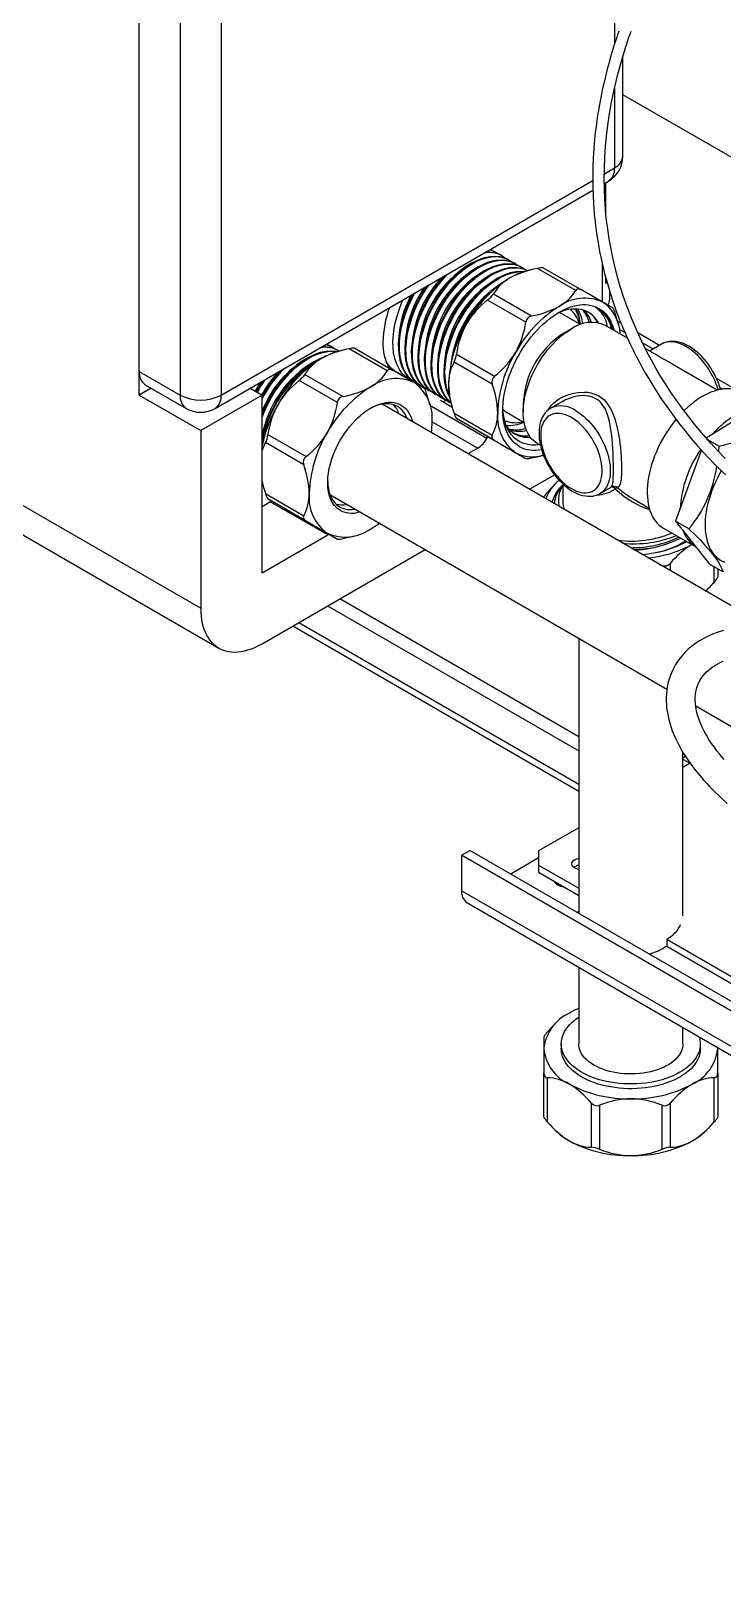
# Model space of a CAD drawing. Header units: millimetres. Extents: x 75 to 2075, y 25 to 1460.
# Drawn here: x 1404.6 to 1575.1, y 506 to 889.7 of the extents above; entities that cross this region are included whole.
import ezdxf

# ---------------------------------------------------------------- set-up
doc = ezdxf.new("R2010")
doc.units = ezdxf.units.MM
doc.header["$LTSCALE"] = 5

msp = doc.modelspace()

# ---------------------------------------------------------------- linework, layer by layer
at = {"color": 7, "linetype": 'Continuous', "lineweight": 25}
for p, q in [((1431.206, 800.076), (1431.206, 1082.366)), ((1431.206, 805.908), (1431.206, 1076.533)), ((1441.308, 1070.702), (1441.308, 800.077)), ((1451.409, 1070.702), (1451.409, 800.077)), ((1548.384, 927.907), (1548.384, 886.528)), ((1550.476, 858.975), (1550.476, 883.613)), ((1548.384, 875.602), (1548.384, 856.059)), ((1600.177, 845.404), (1550.476, 874.096)), ((1545.896, 854.623), (1548.384, 856.059)), ((1451.409, 800.077), (1543.031, 852.969)), ((1545.897, 852.207), (1546.904, 852.789)), ((1546.269, 844.998), (1546.269, 852.422)), ((1449.93, 796.807), (1543.073, 850.577)), ((1517.827, 836.003), (1518.201, 835.717)), ((1518.232, 835.729), (1518.014, 836.111)), ((1519.166, 835.248), (1518.965, 835.364)), ((1520.769, 834.322), (1520.569, 834.438)), ((1522.373, 833.396), (1522.172, 833.512)), ((1523.976, 832.471), (1523.776, 832.586)), ((1525.58, 831.545), (1525.38, 831.661)), ((1527.582, 830.88), (1526.63, 830.631)), ((1538.834, 825.865), (1529.417, 831.301)), ((1530.846, 831.442), (1540.262, 826.006)), ((1545.353, 832.588), (1545.353, 823.066)), ((1546.269, 827.561), (1546.269, 828.905)), ((1546.558, 827.859), (1546.269, 827.561)), ((1547.236, 823.686), (1547.236, 825.554)), ((1526.526, 818.076), (1517.11, 823.512)), ((1518.538, 825.02), (1527.955, 819.584)), ((1540.057, 817.464), (1535.852, 819.891)), ((1549.091, 818.458), (1548.547, 820.256)), ((1549.36, 817.509), (1549.098, 818.46)), ((1550.017, 817.786), (1549.145, 818.289)), ((1537.775, 816.402), (1535.755, 815.235)), ((1551.6, 814.099), (1546.169, 817.234)), ((1549.642, 816.253), (1550.991, 815.474)), ((1559.469, 812.329), (1554.154, 815.398)), ((1334.232, 812.315), (1446.358, 747.585)), ((1477.421, 812.677), (1477.795, 812.391)), ((1477.826, 812.403), (1477.608, 812.785)), ((1478.76, 811.922), (1478.559, 812.038)), ((1480.363, 810.996), (1480.163, 811.112)), ((1481.115, 811.052), (1480.163, 810.804)), ((1492.367, 806.037), (1482.95, 811.474)), ((1484.379, 811.615), (1493.795, 806.179)), ((1509.417, 810.189), (1518.834, 804.752)), ((1555.277, 813), (1557.954, 811.454)), ((1559.01, 809.822), (1555.997, 811.561)), ((1559.991, 812.63), (1557.068, 810.943)), ((1431.206, 805.908), (1441.308, 800.077)), ((1494.495, 805.876), (1497.876, 803.925)), ((1518.242, 802.761), (1508.825, 808.197)), ((1573.746, 801.315), (1562.608, 807.745)), ((1338.67, 802.504), (1450.797, 737.774)), ((1432.686, 802.638), (1442.787, 796.807)), ((1480.059, 798.249), (1470.642, 803.685)), ((1472.071, 805.193), (1481.488, 799.757)), ((1497.787, 803.976), (1497.548, 803.975)), ((1499.279, 803.115), (1499.48, 802.999)), ((1500.883, 802.189), (1501.083, 802.073)), ((1578.722, 801.215), (1573.531, 804.212)), ((1434.165, 801.784), (1431.206, 800.076)), ((1431.206, 800.076), (1446.358, 791.329)), ((1461.511, 800.076), (1446.358, 791.329)), ((1458.552, 801.784), (1461.511, 800.076)), ((1458.682, 801.709), (1458.8, 801.927)), ((1461.511, 756.333), (1461.511, 800.076)), ((1502.624, 798.631), (1502.08, 800.429)), ((1502.486, 801.263), (1502.687, 801.147)), ((1502.893, 797.682), (1502.631, 798.633)), ((1504.09, 800.337), (1504.29, 800.222)), ((1508.378, 797.064), (1505.514, 798.717)), ((1505.694, 799.412), (1505.894, 799.296)), ((1506.155, 798.434), (1506.822, 798.818)), ((1507.297, 798.486), (1507.498, 798.37)), ((1508.012, 798.381), (1508.274, 797.43)), ((1535.407, 798.438), (1532.717, 796.885)), ((1535.459, 798.464), (1535.408, 798.437)), ((1586.576, 799.111), (1571.033, 789.498)), ((1574.382, 801.971), (1575.076, 801.57)), ((1586.359, 742.845), (1491.677, 797.504)), ((1503.313, 797.376), (1516.95, 789.503)), ((1508.825, 795.635), (1518.242, 790.199)), ((1521.924, 795.766), (1526.129, 793.338)), ((1525.908, 798.177), (1525.908, 795.845)), ((1446.358, 791.329), (1446.358, 747.585)), ((1503.431, 793.533), (1514.691, 787.033)), ((1518.834, 788.891), (1509.417, 794.327)), ((1471.775, 782.934), (1462.358, 788.37)), ((1462.95, 790.362), (1472.367, 784.925)), ((1514.691, 787.033), (1512.253, 785.626)), ((1517.11, 789.884), (1526.526, 784.448)), ((1529.385, 788.16), (1530.14, 787.724)), ((1574.15, 787.467), (1571.448, 789.027)), ((1574.15, 787.467), (1574.053, 786.185)), ((1529.789, 785.011), (1530.742, 785.259)), ((1569.816, 786.562), (1563.457, 769.055)), ((1527.408, 776.877), (1533.602, 780.453)), ((1461.545, 778.554), (1461.511, 778.681)), ((1461.618, 778.289), (1461.511, 778.367)), ((1461.628, 778.254), (1461.511, 778.334)), ((1461.545, 778.554), (1461.807, 777.603)), ((1462.358, 775.808), (1471.775, 770.372)), ((1478.821, 775.234), (1561.333, 727.601)), ((1533.117, 777.493), (1531.833, 776.123)), ((1533.804, 778.2), (1533.111, 777.498)), ((1535.639, 778.204), (1535.639, 773.828)), ((1544.858, 775.852), (1547.549, 777.406)), ((1461.511, 772.661), (1463.823, 773.996)), ((1472.367, 769.063), (1462.95, 774.5)), ((1477.673, 765.663), (1463.531, 773.827)), ((1530.996, 774.957), (1530.996, 774.806)), ((1553.14, 774.446), (1556.961, 772.24)), ((1470.642, 770.057), (1480.059, 764.621)), ((1566.768, 767.143), (1563.457, 769.055)), ((1563.457, 769.055), (1571.811, 758.464)), ((1461.511, 756.333), (1477.673, 765.663)), ((1483.322, 765.184), (1484.275, 765.432)), ((1560.46, 767.334), (1568.456, 762.718)), ((1461.511, 738.835), (1501.691, 762.031)), ((1559.433, 758.389), (1560.117, 758.146)), ((1560.117, 757.994), (1560.117, 758.146)), ((1562.137, 758.629), (1562.137, 756.828)), ((1575.122, 756.553), (1571.811, 758.464)), ((1573.016, 754.035), (1573.016, 757.769)), ((1573.853, 757.286), (1573.853, 755.201)), ((1571.045, 751.958), (1571.738, 752.66)), ((1539.567, 715.919), (1480.69, 749.908)), ((1570.872, 751.786), (1571.045, 751.958)), ((1477.66, 748.158), (1539.567, 712.419)), ((1469.073, 743.201), (1539.567, 702.506)), ((1470.589, 744.076), (1539.567, 704.255)), ((1539.567, 740.166), (1539.567, 672.407)), ((1568.416, 723.512), (1585.827, 713.461)), ((1565.282, 671.76), (1565.282, 712.069)), ((1565.933, 711.048), (1565.282, 710.672)), ((1565.282, 710.406), (1567.071, 709.373)), ((1567.074, 709.375), (1565.282, 708.34)), ((1539.567, 693.495), (1529.696, 687.797)), ((1510.694, 686.742), (1512.715, 687.909)), ((1856.166, 489.638), (1512.715, 687.909)), ((1529.696, 687.797), (1529.696, 684.298)), ((1854.146, 488.472), (1510.694, 686.742)), ((1510.694, 686.742), (1510.694, 677.994)), ((1529.696, 686.047), (1522.818, 682.076)), ((1529.696, 684.298), (1539.567, 678.599)), ((1529.696, 684.298), (1529.696, 682.548)), ((1529.696, 682.548), (1539.567, 676.849)), ((1854.146, 479.723), (1510.694, 677.994)), ((1512.026, 675.05), (1855.478, 476.78)), ((1561.263, 664.325), (1560.444, 663.852)), ((1561.263, 666.074), (1600.177, 643.61)), ((1561.263, 666.074), (1561.263, 664.325)), ((1561.263, 664.325), (1600.177, 641.861)), ((1539.567, 659.151), (1539.567, 640.265)), ((1533.804, 645.221), (1533.111, 644.518)), ((1530.996, 641.977), (1530.996, 639.098)), ((1533.117, 644.513), (1531.833, 643.144)), ((1565.282, 640.265), (1565.282, 644.307)), ((1530.996, 639.098), (1530.996, 633.096)), ((1535.282, 640.265), (1535.282, 639.098)), ((1569.567, 639.098), (1569.567, 640.265)), ((1573.848, 639.361), (1573.853, 639.098)), ((1573.853, 639.098), (1573.853, 639.358)), ((1573.853, 633.096), (1573.853, 639.098)), ((1530.996, 622.222), (1530.996, 633.096)), ((1531.833, 631.93), (1531.833, 621.055)), ((1573.016, 621.055), (1573.016, 631.93)), ((1573.853, 633.096), (1573.853, 622.222)), ((1542.712, 614.775), (1542.712, 625.649)), ((1562.137, 625.649), (1562.137, 614.775)), ((1544.732, 625.166), (1544.732, 614.292)), ((1560.117, 614.292), (1560.117, 625.166)), ((1533.111, 619.681), (1533.804, 618.979)), ((1571.045, 618.979), (1571.738, 619.681))]:
    msp.add_line(p, q, dxfattribs=at)
at = {"color": 7, "linetype": 'Continuous', "lineweight": 25, "flags": 128}
for points in [[(1549.462, 889.768), (1549.377, 889.522), (1549.281, 889.243), (1549.174, 888.931), (1548.953, 888.274), (1548.699, 887.506), (1548.415, 886.629), (1547.995, 885.285), (1547.535, 883.751), (1547.051, 882.054), (1546.607, 880.407), (1546.141, 878.568), (1545.736, 876.859), (1545.386, 875.278), (1545.085, 873.823), (1544.827, 872.492), (1544.607, 871.283), (1544.42, 870.186), (1544.234, 869.025), (1544.042, 867.726), (1543.848, 866.292), (1543.66, 864.726), (1543.483, 863.03), (1543.299, 860.869), (1543.153, 858.539), (1543.059, 856.129), (1543.024, 853.825), (1543.044, 851.495), (1543.115, 849.285), (1543.23, 847.193), (1543.314, 846.014), (1543.41, 844.874), (1543.508, 843.858), (1543.593, 843.054), (1543.651, 842.537), (1543.694, 842.17), (1543.74, 841.795), (1543.804, 841.292), (1543.887, 840.662), (1543.99, 839.926), (1544.188, 838.621), (1544.435, 837.14), (1544.739, 835.49), (1545.098, 833.724), (1545.529, 831.809), (1546.038, 829.751), (1546.636, 827.559), (1547.331, 825.239), (1548.082, 822.944), (1548.846, 820.792), (1549.741, 818.455), (1550.63, 816.298), (1551.501, 814.312), (1552.347, 812.491), (1553.158, 810.827), (1553.929, 809.315), (1554.626, 808), (1555.31, 806.75), (1556.069, 805.41), (1556.91, 803.978), (1557.835, 802.459), (1558.847, 800.86), (1559.947, 799.189), (1561.263, 797.275), (1562.689, 795.293), (1564.217, 793.265), (1565.747, 791.326), (1567.246, 789.507), (1568.796, 787.702), (1570.3, 786.02), (1571.754, 784.454), (1573.154, 782.998), (1574.497, 781.647), (1575.756, 780.42)], [(1575.728, 784.456), (1573.886, 786.358), (1572.05, 788.344), (1570.228, 790.411), (1568.433, 792.552), (1566.702, 794.724), (1565.093, 796.848), (1563.606, 798.91), (1562.243, 800.896), (1560.971, 802.84), (1559.769, 804.769), (1558.616, 806.714), (1557.505, 808.685), (1556.395, 810.766), (1555.132, 813.29), (1553.879, 815.992), (1552.656, 818.864), (1551.499, 821.853), (1550.63, 824.326), (1549.816, 826.873), (1549.062, 829.495), (1548.381, 832.163), (1547.81, 834.709), (1547.538, 836.064), (1547.296, 837.367), (1547.082, 838.616), (1546.895, 839.81), (1546.734, 840.929), (1546.64, 841.63), (1546.576, 842.135), (1546.539, 842.443), (1546.505, 842.729), (1546.458, 843.134), (1546.383, 843.823), (1546.295, 844.71), (1546.198, 845.796), (1546.101, 847.067), (1546.021, 848.363), (1545.917, 850.872), (1545.88, 853.332), (1545.915, 856.062), (1546.023, 858.718), (1546.198, 861.299), (1546.444, 863.907), (1546.771, 866.605), (1547.185, 869.395), (1547.694, 872.279), (1548.306, 875.259), (1548.704, 877.006), (1549.14, 878.786), (1549.615, 880.599), (1550.111, 882.375), (1550.581, 883.969), (1551.015, 885.373), (1551.403, 886.582), (1551.7, 887.48), (1551.952, 888.225), (1552.156, 888.816), (1552.309, 889.253), (1552.348, 889.364), (1552.403, 889.521), (1552.489, 889.763)], [(1504.093, 800.342), (1503.187, 800.963), (1502.315, 801.818), (1501.563, 802.854), (1500.947, 804.057), (1500.478, 805.408), (1500.162, 806.879), (1500, 808.443), (1499.986, 810.04), (1500.114, 811.731), (1500.387, 813.498), (1500.803, 815.314), (1501.359, 817.15), (1502.044, 818.974), (1502.843, 820.757), (1503.741, 822.472), (1504.739, 824.132), (1505.841, 825.739), (1507.033, 827.265), (1508.297, 828.682), (1509.611, 829.967), (1510.953, 831.1), (1512.301, 832.067), (1513.641, 832.864), (1514.989, 833.504), (1516.33, 833.972), (1517.642, 834.257), (1518.902, 834.35), (1520.089, 834.252), (1521.185, 833.968), (1522.172, 833.512)], [(1505.049, 799.86), (1504.183, 800.285), (1503.25, 800.964), (1502.415, 801.822), (1501.696, 802.851), (1501.107, 804.038), (1500.659, 805.363), (1500.356, 806.801), (1500.2, 808.327), (1500.176, 809.395), (1500.216, 810.512), (1500.382, 812.148), (1500.681, 813.846), (1501.109, 815.582), (1501.692, 817.417), (1502.402, 819.235), (1503.224, 821.006), (1504.141, 822.706), (1505.162, 824.357), (1506.284, 825.95), (1507.493, 827.455), (1508.768, 828.847), (1510.09, 830.101), (1511.436, 831.2), (1512.782, 832.131), (1514.122, 832.895), (1515.471, 833.5), (1516.808, 833.931), (1518.11, 834.176), (1519.357, 834.23), (1520.526, 834.092), (1521.602, 833.771), (1522.571, 833.277), (1523.012, 832.94)], [(1505.696, 799.416), (1504.791, 800.038), (1503.919, 800.892), (1503.167, 801.928), (1502.55, 803.132), (1502.081, 804.482), (1501.765, 805.953), (1501.604, 807.517), (1501.59, 809.114), (1501.718, 810.805), (1501.99, 812.572), (1502.407, 814.389), (1502.963, 816.224), (1503.647, 818.048), (1504.447, 819.831), (1505.345, 821.546), (1506.343, 823.206), (1507.445, 824.813), (1508.637, 826.339), (1509.901, 827.756), (1511.215, 829.041), (1512.557, 830.174), (1513.905, 831.141), (1515.244, 831.938), (1516.592, 832.578), (1517.934, 833.046), (1519.245, 833.331), (1520.505, 833.425), (1521.692, 833.327), (1522.789, 833.043), (1523.776, 832.586)], [(1506.653, 798.935), (1505.787, 799.359), (1504.853, 800.038), (1504.018, 800.896), (1503.299, 801.926), (1502.71, 803.112), (1502.262, 804.437), (1501.96, 805.876), (1501.804, 807.402), (1501.78, 808.469), (1501.819, 809.587), (1501.986, 811.223), (1502.284, 812.92), (1502.712, 814.656), (1503.296, 816.492), (1504.006, 818.309), (1504.827, 820.08), (1505.744, 821.78), (1506.765, 823.431), (1507.888, 825.024), (1509.096, 826.529), (1510.372, 827.921), (1511.694, 829.175), (1513.039, 830.275), (1514.386, 831.206), (1515.726, 831.969), (1517.074, 832.575), (1518.411, 833.006), (1519.714, 833.251), (1520.96, 833.304), (1522.13, 833.167), (1523.206, 832.845), (1524.174, 832.351), (1524.615, 832.014)], [(1517.655, 835.904), (1517.978, 835.82), (1518.965, 835.363)], [(1502.489, 801.268), (1501.583, 801.889), (1500.711, 802.744), (1499.959, 803.78), (1499.343, 804.983), (1498.874, 806.333), (1498.558, 807.805), (1498.396, 809.369), (1498.383, 810.965), (1498.51, 812.656), (1498.783, 814.424), (1499.2, 816.24), (1499.755, 818.076), (1500.44, 819.9), (1501.24, 821.683), (1502.137, 823.398), (1503.135, 825.057), (1504.238, 826.665), (1505.43, 828.191), (1506.634, 829.541)], [(1503.445, 800.786), (1502.58, 801.211), (1501.646, 801.89), (1500.811, 802.748), (1500.092, 803.777), (1499.503, 804.964), (1499.055, 806.289), (1498.753, 807.727), (1498.597, 809.253), (1498.572, 810.32), (1498.612, 811.438), (1498.779, 813.074), (1499.077, 814.772), (1499.505, 816.507), (1500.089, 818.343), (1500.799, 820.161), (1501.62, 821.932), (1502.537, 823.632), (1503.558, 825.283), (1504.68, 826.875), (1505.889, 828.381), (1507.165, 829.772), (1507.368, 829.965)], [(1507.3, 798.491), (1506.394, 799.112), (1505.522, 799.966), (1504.77, 801.003), (1504.154, 802.206), (1503.685, 803.556), (1503.369, 805.028), (1503.207, 806.592), (1503.194, 808.188), (1503.321, 809.879), (1503.594, 811.647), (1504.01, 813.463), (1504.566, 815.299), (1505.251, 817.123), (1506.051, 818.906), (1506.948, 820.62), (1507.946, 822.28), (1509.049, 823.887), (1510.241, 825.413), (1511.504, 826.831), (1512.818, 828.116), (1514.161, 829.249), (1515.509, 830.215), (1516.848, 831.012), (1518.196, 831.652), (1519.537, 832.121), (1520.849, 832.405), (1522.109, 832.499), (1523.296, 832.401), (1524.392, 832.117), (1525.379, 831.66)], [(1508.092, 798.089), (1507.391, 798.433), (1506.457, 799.112), (1505.622, 799.971), (1504.903, 801), (1504.314, 802.187), (1503.866, 803.511), (1503.563, 804.95), (1503.408, 806.476), (1503.383, 807.543), (1503.423, 808.661), (1503.59, 810.297), (1503.888, 811.995), (1504.316, 813.73), (1504.899, 815.566), (1505.609, 817.384), (1506.431, 819.155), (1507.348, 820.854), (1508.369, 822.505), (1509.491, 824.098), (1510.7, 825.603), (1511.976, 826.995), (1513.298, 828.25), (1514.643, 829.349), (1515.989, 830.28), (1517.329, 831.044), (1518.678, 831.649), (1520.015, 832.08), (1521.318, 832.325), (1522.564, 832.378), (1523.734, 832.241), (1524.809, 831.919), (1525.778, 831.425), (1526.219, 831.088)], [(1508.082, 798.129), (1507.998, 798.186), (1507.126, 799.041), (1506.374, 800.077), (1505.758, 801.28), (1505.288, 802.63), (1504.973, 804.102), (1504.811, 805.666), (1504.797, 807.262), (1504.925, 808.953), (1505.197, 810.721), (1505.614, 812.537), (1506.17, 814.373), (1506.855, 816.197), (1507.654, 817.98), (1508.552, 819.695), (1509.55, 821.354), (1510.652, 822.962), (1511.844, 824.488), (1513.108, 825.905), (1514.422, 827.19), (1515.764, 828.323), (1517.112, 829.29), (1518.451, 830.087), (1519.8, 830.726), (1521.141, 831.195), (1522.453, 831.479), (1523.712, 831.573), (1524.9, 831.475), (1525.996, 831.191), (1526.983, 830.735)], [(1508.067, 798.182), (1508.061, 798.187), (1507.225, 799.045), (1506.506, 800.074), (1505.918, 801.261), (1505.469, 802.586), (1505.167, 804.024), (1505.011, 805.55), (1504.987, 806.617), (1505.027, 807.735), (1505.193, 809.371), (1505.491, 811.069), (1505.919, 812.804), (1506.503, 814.64), (1507.213, 816.458), (1508.035, 818.229), (1508.952, 819.929), (1509.972, 821.58), (1511.095, 823.172), (1512.303, 824.678), (1513.579, 826.069), (1514.901, 827.324), (1516.247, 828.423), (1517.593, 829.354), (1518.933, 830.118), (1520.282, 830.723), (1521.619, 831.154), (1522.921, 831.399), (1524.168, 831.453), (1525.337, 831.315), (1526.413, 830.993), (1526.957, 830.716)], [(1507.766, 799.564), (1507.361, 800.354), (1506.892, 801.705), (1506.576, 803.176), (1506.414, 804.74), (1506.401, 806.337), (1506.529, 808.028), (1506.801, 809.795), (1507.218, 811.611), (1507.773, 813.447), (1508.458, 815.271), (1509.258, 817.054), (1510.155, 818.769), (1511.154, 820.429), (1512.256, 822.036), (1513.448, 823.562), (1514.711, 824.979), (1516.026, 826.264), (1517.368, 827.397), (1518.716, 828.364), (1520.055, 829.161), (1521.403, 829.801), (1522.745, 830.269), (1524.056, 830.554), (1525.316, 830.647), (1526.434, 830.555)], [(1507.7, 799.976), (1507.521, 800.335), (1507.073, 801.66), (1506.771, 803.098), (1506.615, 804.624), (1506.591, 805.692), (1506.63, 806.809), (1506.797, 808.445), (1507.095, 810.143), (1507.523, 811.879), (1508.107, 813.714), (1508.817, 815.532), (1509.638, 817.303), (1510.555, 819.003), (1511.576, 820.654), (1512.699, 822.247), (1513.907, 823.752), (1515.183, 825.144), (1516.505, 826.398), (1517.85, 827.497), (1519.197, 828.428), (1520.537, 829.192), (1521.885, 829.797), (1523.222, 830.228), (1524.525, 830.473), (1525.771, 830.527), (1526.143, 830.483)], [(1500.238, 802.638), (1499.373, 803.062), (1498.439, 803.741), (1497.604, 804.599), (1496.885, 805.629), (1496.296, 806.815), (1495.848, 808.14), (1495.545, 809.579), (1495.39, 811.105), (1495.365, 812.172), (1495.405, 813.29), (1495.572, 814.926), (1495.87, 816.623), (1496.298, 818.359), (1496.881, 820.195), (1497.591, 822.012), (1498.413, 823.783), (1499.206, 825.253)], [(1500.886, 802.194), (1499.98, 802.815), (1499.108, 803.669), (1498.356, 804.706), (1497.739, 805.909), (1497.27, 807.259), (1496.954, 808.731), (1496.793, 810.295), (1496.779, 811.891), (1496.907, 813.582), (1497.179, 815.35), (1497.596, 817.166), (1498.152, 819.002), (1498.836, 820.826), (1499.636, 822.609), (1500.534, 824.323), (1501.532, 825.983), (1502.228, 826.998)], [(1501.842, 801.712), (1500.976, 802.136), (1500.043, 802.815), (1499.207, 803.674), (1498.488, 804.703), (1497.9, 805.89), (1497.451, 807.214), (1497.149, 808.653), (1496.993, 810.179), (1496.969, 811.246), (1497.009, 812.364), (1497.175, 814), (1497.473, 815.698), (1497.901, 817.433), (1498.485, 819.269), (1499.195, 821.087), (1500.017, 822.858), (1500.933, 824.557), (1501.954, 826.208), (1502.705, 827.273)], [(1540.262, 826.006), (1539.771, 826.214), (1539.32, 826.23), (1538.991, 826.059), (1538.834, 825.865)], [(1545.461, 823.004), (1544.644, 823.476), (1543.776, 823.977), (1542.832, 824.522), (1541.794, 825.121), (1540.703, 825.752), (1540.262, 826.006)], [(1498.634, 803.563), (1497.769, 803.988), (1496.835, 804.667), (1496, 805.525), (1495.281, 806.554), (1494.692, 807.741), (1494.244, 809.066), (1493.942, 810.504), (1493.786, 812.03), (1493.762, 813.098), (1493.801, 814.215), (1493.968, 815.851), (1494.266, 817.549), (1494.694, 819.285), (1495.278, 821.12), (1495.988, 822.938), (1496.277, 823.563)], [(1499.282, 803.119), (1498.376, 803.741), (1497.504, 804.595), (1496.752, 805.631), (1496.136, 806.835), (1495.667, 808.185), (1495.351, 809.656), (1495.189, 811.22), (1495.176, 812.817), (1495.303, 814.508), (1495.576, 816.275), (1495.992, 818.092), (1496.548, 819.927), (1497.233, 821.751), (1498.033, 823.534), (1498.814, 825.027)], [(1524.925, 787.435), (1524.361, 787.801), (1523.833, 788.225), (1523.343, 788.707), (1522.893, 789.243), (1522.485, 789.833), (1522.12, 790.475), (1521.8, 791.165), (1521.524, 791.902), (1521.296, 792.683), (1521.114, 793.506), (1520.981, 794.366), (1520.895, 795.263), (1520.859, 796.191), (1520.871, 797.149), (1520.932, 798.132), (1521.041, 799.137), (1521.199, 800.161), (1521.404, 801.2), (1521.656, 802.251), (1521.954, 803.309), (1522.297, 804.371), (1522.684, 805.433), (1523.113, 806.492), (1523.583, 807.544), (1524.092, 808.585), (1524.639, 809.611), (1525.221, 810.62), (1525.836, 811.606), (1526.483, 812.567), (1527.159, 813.5), (1527.862, 814.401), (1528.588, 815.267), (1529.337, 816.095), (1530.104, 816.883), (1530.888, 817.626), (1531.685, 818.323), (1532.493, 818.972), (1533.309, 819.569), (1534.13, 820.113), (1534.953, 820.603), (1535.775, 821.035), (1536.594, 821.409), (1537.406, 821.724), (1538.209, 821.978), (1539, 822.17), (1539.776, 822.3), (1540.534, 822.368), (1541.272, 822.372), (1541.987, 822.314), (1542.676, 822.193), (1543.338, 822.009), (1543.969, 821.764), (1544.568, 821.458), (1545.133, 821.092), (1545.661, 820.667), (1546.151, 820.186), (1546.6, 819.649), (1547.008, 819.059), (1547.373, 818.418), (1547.694, 817.728), (1547.969, 816.991), (1548.198, 816.21), (1548.24, 816.039)], [(1547.955, 821.564), (1547.641, 821.745), (1547.195, 822.003), (1546.853, 822.2), (1546.454, 822.43), (1545.988, 822.7), (1545.461, 823.004)], [(1529.385, 788.16), (1528.991, 788.41), (1528.498, 788.794), (1528.042, 789.235), (1527.627, 789.732), (1527.254, 790.282), (1526.924, 790.883), (1526.638, 791.533), (1526.399, 792.228), (1526.206, 792.967), (1526.06, 793.745), (1525.963, 794.56), (1525.914, 795.409), (1525.914, 796.288), (1525.963, 797.193), (1526.06, 798.12), (1526.206, 799.067), (1526.399, 800.028), (1526.638, 801), (1526.924, 801.979), (1527.254, 802.962), (1527.627, 803.943), (1528.042, 804.919), (1528.498, 805.885), (1528.991, 806.839), (1529.52, 807.776), (1530.083, 808.692), (1530.678, 809.583), (1531.302, 810.446), (1531.953, 811.277), (1532.627, 812.073), (1533.323, 812.83), (1534.037, 813.546), (1534.767, 814.217), (1535.508, 814.841), (1536.259, 815.414), (1537.017, 815.936), (1537.777, 816.403)], [(1461.511, 795.31), (1461.638, 795.648), (1462.437, 797.431), (1463.335, 799.146), (1464.333, 800.806), (1465.435, 802.413), (1466.627, 803.939), (1467.891, 805.356), (1469.205, 806.641), (1470.547, 807.774), (1471.895, 808.741), (1473.234, 809.538), (1474.583, 810.178), (1475.924, 810.646), (1477.236, 810.931), (1478.496, 811.024), (1479.683, 810.926), (1480.178, 810.798)], [(1461.511, 794.667), (1461.996, 795.909), (1462.818, 797.68), (1463.735, 799.38), (1464.756, 801.031), (1465.878, 802.624), (1467.087, 804.129), (1468.362, 805.521), (1469.684, 806.775), (1471.03, 807.874), (1472.376, 808.805), (1473.716, 809.569), (1475.065, 810.174), (1476.402, 810.605), (1477.704, 810.85), (1478.951, 810.904), (1480.12, 810.766), (1480.132, 810.763)], [(1477.24, 812.58), (1477.572, 812.494), (1478.559, 812.037)], [(1562.608, 807.744), (1562.397, 807.866), (1561.746, 808.24), (1561.17, 808.57), (1560.619, 808.887), (1560.043, 809.221), (1559.514, 809.529), (1559.019, 809.816), (1559.01, 809.822)], [(1573.981, 801.372), (1573.979, 801.381), (1573.705, 802.22), (1573.387, 803.058), (1573.027, 803.89), (1572.627, 804.713), (1572.19, 805.52), (1571.718, 806.308), (1571.213, 807.072), (1570.679, 807.808), (1570.118, 808.511), (1569.534, 809.177), (1568.93, 809.803), (1568.31, 810.385), (1567.677, 810.919), (1567.034, 811.403), (1566.386, 811.834), (1565.737, 812.209), (1565.089, 812.527), (1564.446, 812.784), (1563.813, 812.981), (1563.193, 813.115), (1562.589, 813.186), (1562.005, 813.194), (1561.444, 813.139), (1560.91, 813.02), (1560.405, 812.839), (1559.991, 812.63)], [(1574.534, 801.461), (1574.524, 801.501), (1574.284, 802.296), (1574.004, 803.089), (1573.684, 803.877), (1573.328, 804.655), (1572.936, 805.421), (1572.51, 806.17), (1572.053, 806.9), (1571.566, 807.606), (1571.053, 808.286), (1570.514, 808.936), (1569.953, 809.552), (1569.372, 810.133), (1568.772, 810.674), (1568.157, 811.173), (1567.528, 811.627), (1566.889, 812.034), (1566.241, 812.389), (1565.588, 812.692), (1564.933, 812.937), (1564.281, 813.124), (1563.635, 813.251), (1563.001, 813.315), (1562.384, 813.316), (1561.788, 813.256), (1561.218, 813.137), (1560.678, 812.96), (1560.168, 812.728), (1560.005, 812.63)], [(1461.511, 788.771), (1461.584, 789.246), (1462.001, 791.063), (1462.556, 792.898), (1463.241, 794.722), (1464.041, 796.505), (1464.938, 798.22), (1465.937, 799.88), (1467.039, 801.487), (1468.231, 803.013), (1469.494, 804.431), (1470.809, 805.715), (1472.151, 806.848), (1473.499, 807.815), (1474.838, 808.612), (1476.186, 809.252), (1476.941, 809.516)], [(1493.795, 806.179), (1493.304, 806.387), (1492.853, 806.403), (1492.524, 806.232), (1492.367, 806.037)], [(1498.994, 803.177), (1498.421, 803.508), (1497.795, 803.869), (1497.108, 804.266), (1496.377, 804.688), (1495.128, 805.409), (1493.795, 806.179)], [(1501.488, 801.737), (1501.398, 801.788), (1501.12, 801.949), (1500.755, 802.16), (1500.282, 802.433), (1499.702, 802.768), (1498.994, 803.177)], [(1499.063, 803.1), (1499.236, 803.1), (1499.255, 803.101)], [(1480.78, 788.95), (1481.303, 789.817), (1481.859, 790.661), (1482.443, 791.477), (1483.054, 792.261), (1483.689, 793.011), (1484.345, 793.722), (1485.019, 794.392), (1485.708, 795.017), (1486.409, 795.595), (1487.118, 796.123), (1487.832, 796.598), (1488.549, 797.019), (1489.264, 797.383), (1489.974, 797.688), (1490.677, 797.934), (1491.369, 798.12), (1492.047, 798.244), (1492.708, 798.305), (1493.349, 798.304), (1493.966, 798.241), (1494.558, 798.116), (1495.12, 797.929), (1495.652, 797.681), (1496.15, 797.374), (1496.612, 797.008), (1497.036, 796.586), (1497.42, 796.109), (1497.763, 795.58), (1498.062, 795.001), (1498.316, 794.375), (1498.525, 793.704), (1498.571, 793.524)], [(1531.944, 796.326), (1532.022, 796.462), (1532.435, 797.04), (1532.902, 797.583), (1533.478, 798.142), (1534.106, 798.654), (1534.795, 799.124), (1535.525, 799.543), (1536.442, 799.971), (1537.398, 800.319), (1538.407, 800.589), (1539.436, 800.764), (1541.011, 800.834), (1541.806, 800.769), (1542.585, 800.631), (1543.573, 800.33), (1544.508, 799.884), (1545.145, 799.465), (1545.73, 798.976), (1546.28, 798.402), (1546.774, 797.767), (1547.193, 797.117), (1547.57, 796.425), (1548.22, 794.907), (1548.537, 793.969), (1548.816, 792.996), (1549.066, 791.974), (1549.285, 790.925), (1549.452, 790.001), (1549.6, 789.064), (1549.732, 788.1), (1549.846, 787.134), (1549.967, 785.871), (1550.033, 785.024), (1550.084, 784.195), (1550.122, 783.366), (1550.145, 782.57), (1550.152, 781.84), (1550.144, 781.155), (1550.121, 780.499), (1550.083, 779.902), (1550.033, 779.393), (1549.969, 778.94), (1549.889, 778.535), (1549.795, 778.188), (1549.663, 777.848), (1549.51, 777.586), (1549.329, 777.395), (1549.122, 777.279), (1549.122, 777.279)], [(1547.549, 777.406), (1547.595, 777.437), (1547.8, 777.738), (1547.881, 777.983), (1547.949, 778.295), (1548.039, 779.006), (1548.072, 779.452), (1548.098, 779.959), (1548.116, 780.516), (1548.127, 781.132), (1548.131, 781.814), (1548.128, 782.549), (1548.118, 783.294), (1548.1, 784.077), (1548.074, 784.903), (1548.04, 785.755), (1547.978, 786.948), (1547.896, 788.164), (1547.789, 789.413), (1547.652, 790.657), (1547.517, 791.643), (1547.356, 792.613), (1547.161, 793.571), (1546.926, 794.502), (1546.447, 795.923), (1546.145, 796.596), (1545.793, 797.234), (1545.05, 798.222), (1544.598, 798.657), (1544.093, 799.038), (1543.834, 799.197), (1543.003, 799.584), (1542.083, 799.835), (1541.372, 799.931), (1540.64, 799.956), (1539.885, 799.915), (1539.127, 799.81), (1538.163, 799.592), (1537.215, 799.286), (1536.28, 798.894), (1535.459, 798.464)], [(1579.744, 800.738), (1579.378, 800.935), (1578.763, 801.2), (1578.118, 801.404), (1577.444, 801.545), (1576.743, 801.624), (1576.019, 801.64), (1575.274, 801.593), (1574.51, 801.483), (1573.73, 801.311), (1572.937, 801.076), (1572.135, 800.781), (1571.325, 800.426), (1570.51, 800.012), (1569.694, 799.541), (1568.88, 799.015), (1568.07, 798.434), (1567.267, 797.803), (1566.474, 797.122), (1565.695, 796.394), (1565.55, 796.253)], [(1497.317, 794.248), (1497.25, 794.423), (1496.986, 795.016), (1496.678, 795.561), (1496.328, 796.055), (1495.937, 796.495), (1495.507, 796.881), (1495.04, 797.21), (1494.538, 797.48), (1494.005, 797.69), (1493.441, 797.839), (1492.851, 797.926), (1492.236, 797.952), (1491.6, 797.915), (1490.946, 797.817), (1490.277, 797.657), (1489.596, 797.436), (1488.906, 797.155), (1488.211, 796.816), (1488.023, 796.715)], [(1529.884, 787.872), (1529.035, 787.774), (1528.019, 787.773), (1527.019, 787.897), (1526.073, 788.146), (1525.219, 788.504), (1524.427, 788.975), (1523.682, 789.576), (1523.016, 790.291), (1522.451, 791.082), (1521.967, 791.969), (1521.557, 792.975), (1521.239, 794.068), (1521.022, 795.199), (1520.894, 796.397), (1520.874, 797.118)], [(1532.739, 796.89), (1532.553, 796.787), (1532.101, 796.466), (1531.685, 796.097), (1531.307, 795.681), (1530.967, 795.219), (1530.666, 794.713), (1530.407, 794.163), (1530.19, 793.571), (1530.018, 792.941), (1529.893, 792.274), (1529.814, 791.577), (1529.783, 790.852), (1529.8, 790.105), (1529.863, 789.34), (1529.973, 788.562), (1530.127, 787.774), (1530.325, 786.981), (1530.565, 786.186), (1530.845, 785.393), (1531.165, 784.606), (1531.521, 783.827), (1531.913, 783.062), (1532.339, 782.312), (1532.796, 781.583), (1533.283, 780.876), (1533.796, 780.197), (1534.335, 779.547), (1534.896, 778.93), (1535.477, 778.35), (1536.077, 777.809), (1536.692, 777.309), (1537.321, 776.855), (1537.96, 776.449), (1538.608, 776.093), (1539.261, 775.791), (1539.916, 775.545), (1540.568, 775.358), (1541.214, 775.232), (1541.848, 775.168), (1542.465, 775.166), (1543.061, 775.226), (1543.631, 775.346), (1544.171, 775.523), (1544.681, 775.755), (1544.844, 775.852)], [(1537.777, 794.534), (1537.168, 794.858), (1536.562, 795.122), (1535.964, 795.327), (1535.378, 795.469), (1534.808, 795.548), (1534.256, 795.565), (1533.728, 795.517), (1533.226, 795.407), (1532.753, 795.234), (1532.313, 795), (1531.909, 794.706), (1531.542, 794.355), (1531.216, 793.948), (1530.933, 793.487), (1530.693, 792.977), (1530.5, 792.421), (1530.354, 791.821), (1530.256, 791.182), (1530.207, 790.508), (1530.207, 789.803), (1530.256, 789.073), (1530.354, 788.321), (1530.5, 787.552), (1530.693, 786.773), (1530.933, 785.986), (1531.216, 785.199), (1531.542, 784.415), (1531.909, 783.64), (1532.313, 782.879), (1532.753, 782.137), (1533.226, 781.419), (1533.728, 780.729), (1534.256, 780.072), (1534.808, 779.451), (1535.378, 778.872), (1535.964, 778.338), (1536.562, 777.852), (1537.168, 777.417), (1537.777, 777.037), (1538.387, 776.713), (1538.993, 776.449), (1539.59, 776.244), (1540.176, 776.102), (1540.747, 776.023), (1541.298, 776.006), (1541.826, 776.054), (1542.329, 776.164), (1542.801, 776.337), (1543.241, 776.571), (1543.646, 776.865), (1544.012, 777.216), (1544.338, 777.624), (1544.622, 778.084), (1544.861, 778.594), (1545.054, 779.151), (1545.2, 779.75), (1545.298, 780.389), (1545.347, 781.063), (1545.347, 781.768), (1545.298, 782.498), (1545.2, 783.25), (1545.054, 784.019), (1544.861, 784.798), (1544.622, 785.585), (1544.338, 786.372), (1544.012, 787.156), (1543.646, 787.931), (1543.241, 788.692), (1542.801, 789.434), (1542.329, 790.152), (1541.826, 790.842), (1541.298, 791.5), (1540.747, 792.12), (1540.176, 792.699), (1539.59, 793.233), (1538.993, 793.719), (1538.387, 794.154), (1537.777, 794.534)], [(1538.787, 796.284), (1539.437, 795.881), (1540.082, 795.423), (1540.721, 794.913), (1541.348, 794.355), (1541.96, 793.75), (1542.555, 793.104), (1543.127, 792.419), (1543.675, 791.699), (1544.195, 790.948), (1544.684, 790.172), (1545.139, 789.374), (1545.558, 788.558), (1545.938, 787.73), (1546.277, 786.894), (1546.573, 786.055), (1546.825, 785.218), (1547.03, 784.387), (1547.188, 783.568), (1547.299, 782.765), (1547.36, 781.983), (1547.372, 781.225), (1547.335, 780.497), (1547.249, 779.803), (1547.115, 779.146), (1546.933, 778.531), (1546.705, 777.961), (1546.43, 777.438), (1546.113, 776.967), (1545.753, 776.55), (1545.353, 776.189), (1544.916, 775.886), (1544.85, 775.848)], [(1511.911, 792.886), (1511.203, 793.295), (1510.637, 793.622), (1510.172, 793.891), (1509.793, 794.109), (1509.507, 794.275), (1509.417, 794.327)], [(1517.11, 789.884), (1515.786, 790.649), (1514.528, 791.375), (1513.81, 791.789), (1513.135, 792.179), (1512.496, 792.549), (1511.911, 792.886)], [(1563.585, 794.107), (1563.461, 793.956), (1562.761, 793.069), (1562.087, 792.149), (1561.441, 791.2), (1560.827, 790.225), (1560.245, 789.228), (1559.699, 788.213), (1559.191, 787.183), (1558.721, 786.141), (1558.292, 785.092), (1557.905, 784.039), (1557.563, 782.986), (1557.264, 781.937), (1557.012, 780.896), (1556.807, 779.865), (1556.649, 778.85), (1556.54, 777.853), (1556.479, 776.878), (1556.467, 775.929), (1556.503, 775.009), (1556.589, 774.121), (1556.722, 773.269), (1556.904, 772.455), (1557.133, 771.683), (1557.408, 770.955), (1557.728, 770.273), (1558.093, 769.641), (1558.501, 769.061), (1558.951, 768.534), (1559.44, 768.063), (1559.968, 767.649), (1560.46, 767.334)], [(1461.511, 786.375), (1461.742, 787.047), (1462.358, 788.37)], [(1485.715, 771.254), (1485.535, 771.204), (1484.849, 771.049), (1484.18, 770.956), (1483.528, 770.926), (1482.899, 770.958), (1482.294, 771.052), (1481.717, 771.209), (1481.169, 771.426), (1480.654, 771.704), (1480.174, 772.041), (1479.731, 772.435), (1479.326, 772.884), (1478.963, 773.387), (1478.642, 773.942), (1478.365, 774.545), (1478.133, 775.194), (1477.948, 775.886), (1477.809, 776.618), (1477.719, 777.386), (1477.677, 778.188), (1477.683, 779.019), (1477.737, 779.875), (1477.84, 780.753), (1477.99, 781.649), (1478.187, 782.558), (1478.43, 783.476), (1478.718, 784.4), (1479.05, 785.325), (1479.424, 786.247), (1479.838, 787.161), (1480.291, 788.063), (1480.78, 788.95)], [(1517.163, 789.854), (1517.157, 789.845), (1516.95, 789.503)], [(1518.242, 790.199), (1518.135, 789.816), (1518.248, 789.419), (1518.552, 789.082), (1518.834, 788.891)], [(1518.834, 788.891), (1519.274, 788.636), (1520.338, 788.022), (1521.351, 787.437), (1522.323, 786.876), (1523.215, 786.361), (1524.033, 785.889)], [(1524.033, 785.889), (1524.55, 785.59), (1525.009, 785.325), (1525.417, 785.089), (1525.766, 784.887), (1526.21, 784.631), (1526.526, 784.448)], [(1527.955, 784.59), (1529.377, 784.906), (1529.787, 785.018)], [(1574.715, 781.43), (1574.288, 780.67), (1573.76, 779.658), (1573.269, 778.633), (1572.818, 777.599), (1572.407, 776.558), (1572.039, 775.514), (1571.714, 774.472), (1571.435, 773.435), (1571.201, 772.406), (1571.014, 771.39), (1570.874, 770.39), (1570.782, 769.41), (1570.738, 768.452), (1570.743, 767.522), (1570.796, 766.621), (1570.897, 765.753), (1571.046, 764.922), (1571.242, 764.129), (1571.485, 763.379), (1571.773, 762.674), (1572.106, 762.015), (1572.483, 761.407), (1572.901, 760.85), (1573.36, 760.347), (1573.858, 759.899), (1574.394, 759.509), (1574.964, 759.177), (1575.568, 758.905)], [(1461.615, 778.301), (1461.601, 778.305), (1461.511, 778.349)], [(1477.676, 778.793), (1477.683, 778.582), (1477.737, 777.81), (1477.839, 777.072), (1477.988, 776.372), (1478.184, 775.712), (1478.426, 775.096), (1478.712, 774.527), (1479.041, 774.008), (1479.412, 773.54), (1479.823, 773.126), (1480.272, 772.769), (1480.756, 772.47), (1481.274, 772.23), (1481.823, 772.05), (1482.4, 771.931), (1483.003, 771.875), (1483.629, 771.88), (1484.274, 771.948), (1484.46, 771.978)], [(1478.198, 775.671), (1478.521, 775.424), (1478.821, 775.234)], [(1465.444, 773.059), (1464.927, 773.358), (1464.467, 773.623), (1464.059, 773.859), (1463.71, 774.061), (1463.266, 774.317), (1462.95, 774.5)], [(1470.642, 770.057), (1470.202, 770.312), (1469.139, 770.926), (1468.126, 771.511), (1467.153, 772.072), (1466.261, 772.587), (1465.444, 773.059)], [(1471.775, 770.372), (1471.668, 769.989), (1471.781, 769.592), (1472.085, 769.255), (1472.367, 769.063)], [(1472.367, 769.063), (1473.69, 768.299), (1474.949, 767.573), (1475.666, 767.159), (1476.341, 766.769), (1476.98, 766.399), (1477.566, 766.062)], [(1477.566, 766.062), (1478.273, 765.653), (1478.839, 765.326), (1479.304, 765.057), (1479.683, 764.839), (1479.97, 764.673), (1480.059, 764.621)], [(1481.488, 764.763), (1482.914, 765.08), (1483.32, 765.191)], [(1566.214, 764.012), (1566.173, 763.986), (1565.918, 763.841)], [(1566.768, 767.143), (1568.451, 765.473), (1569.57, 764.319), (1570.615, 763.199), (1571.57, 762.123), (1572.421, 761.106), (1573.152, 760.158), (1573.84, 759.159), (1574.38, 758.252), (1574.788, 757.431), (1575.078, 756.69), (1575.122, 756.553)], [(1446.358, 747.585), (1446.384, 746.583), (1446.461, 745.613), (1446.589, 744.68), (1446.767, 743.786), (1446.995, 742.935), (1447.272, 742.129), (1447.598, 741.37), (1447.97, 740.663), (1448.389, 740.009), (1448.851, 739.41), (1449.357, 738.868), (1449.903, 738.385), (1450.489, 737.963), (1451.113, 737.603), (1451.771, 737.306), (1452.462, 737.074), (1453.184, 736.907), (1453.935, 736.806), (1454.71, 736.771), (1455.509, 736.802), (1456.328, 736.899), (1457.165, 737.062), (1458.016, 737.29), (1458.88, 737.582), (1459.752, 737.938), (1460.63, 738.356), (1461.511, 738.835)], [(1575.246, 742.056), (1574.428, 741.817), (1573.507, 741.511), (1572.578, 741.159), (1571.746, 740.804), (1570.996, 740.448), (1570.122, 739.987), (1569.34, 739.528), (1568.674, 739.099), (1568.075, 738.678), (1567.611, 738.327), (1567.142, 737.949), (1566.602, 737.48), (1565.989, 736.897), (1565.343, 736.216), (1564.722, 735.485), (1564.208, 734.806), (1563.8, 734.211), (1563.474, 733.69), (1563.097, 733.026), (1562.764, 732.372), (1562.434, 731.636), (1562.118, 730.82), (1561.832, 729.935), (1561.59, 729.007), (1561.423, 728.186), (1561.309, 727.445), (1561.213, 726.526), (1561.162, 725.412), (1561.168, 724.594), (1561.201, 723.891), (1561.251, 723.282), (1561.325, 722.631), (1561.431, 721.917), (1561.717, 720.482), (1562.101, 719.053), (1562.656, 717.411), (1563.362, 715.702), (1564.246, 713.895), (1565.278, 712.075), (1566.293, 710.485), (1567.368, 708.957), (1568.445, 707.548), (1569.493, 706.269), (1570.455, 705.16), (1571.132, 704.414), (1571.763, 703.739), (1572.459, 703.017), (1573.232, 702.24), (1574.088, 701.406), (1575.094, 700.46), (1576.209, 699.45)], [(1575.464, 710.28), (1574.863, 710.981), (1574.281, 711.687), (1573.671, 712.46), (1573.034, 713.31), (1572.358, 714.267), (1571.697, 715.272), (1571.083, 716.286), (1570.52, 717.305), (1570.024, 718.304), (1569.427, 719.694), (1568.981, 720.973), (1568.654, 722.189), (1568.435, 723.36), (1568.375, 723.833), (1568.337, 724.254), (1568.312, 724.706), (1568.304, 725.227), (1568.324, 725.79), (1568.38, 726.417), (1568.453, 726.908), (1568.552, 727.404), (1568.693, 727.946), (1568.873, 728.492), (1569.065, 728.975), (1569.265, 729.406), (1569.486, 729.821), (1569.731, 730.227), (1570.035, 730.672), (1570.499, 731.26), (1571.002, 731.804), (1571.478, 732.254), (1572.042, 732.722), (1572.711, 733.204), (1573.46, 733.669), (1574.069, 733.998), (1574.633, 734.269), (1575.189, 734.509)], [(1539.567, 683.236), (1539.239, 683.313), (1538.885, 683.435), (1538.569, 683.589), (1538.303, 683.771), (1538.091, 683.975), (1537.941, 684.198), (1537.856, 684.431), (1537.839, 684.669), (1537.89, 684.906), (1538.008, 685.134), (1538.19, 685.348), (1538.43, 685.542), (1538.722, 685.711), (1539.058, 685.849), (1539.428, 685.954), (1539.567, 685.982)], [(1533.887, 679.815), (1533.973, 679.884), (1534.123, 679.992)], [(1539.232, 672.6), (1539.461, 672.857), (1539.567, 672.97)], [(1569.307, 641.983), (1569.337, 641.882), (1569.481, 641.259), (1569.556, 640.633), (1569.561, 640.005), (1569.498, 639.378), (1569.367, 638.755), (1569.167, 638.137), (1568.899, 637.529), (1568.565, 636.931), (1568.167, 636.347), (1567.704, 635.778), (1567.181, 635.228), (1566.598, 634.698), (1565.957, 634.19), (1565.263, 633.707), (1564.516, 633.25), (1563.721, 632.821), (1562.881, 632.423), (1561.998, 632.056), (1561.077, 631.722), (1560.121, 631.422), (1559.134, 631.158), (1558.12, 630.931), (1557.083, 630.741), (1556.027, 630.59), (1554.957, 630.477), (1553.876, 630.404), (1552.79, 630.371), (1551.702, 630.377), (1550.618, 630.424), (1549.54, 630.51), (1548.474, 630.635), (1547.424, 630.799), (1546.394, 631.001), (1545.388, 631.241), (1544.411, 631.516), (1543.466, 631.827), (1542.557, 632.172), (1541.688, 632.55), (1540.862, 632.959), (1540.082, 633.397), (1539.353, 633.862), (1538.676, 634.354), (1538.054, 634.869), (1537.49, 635.406), (1536.986, 635.963), (1536.545, 636.537), (1536.167, 637.126), (1535.855, 637.727), (1535.609, 638.339), (1535.432, 638.959), (1535.322, 639.583), (1535.282, 640.211), (1535.31, 640.839), (1535.408, 641.464), (1535.574, 642.085), (1535.808, 642.698), (1536.109, 643.302), (1536.475, 643.893), (1536.906, 644.469), (1537.399, 645.029), (1537.953, 645.57), (1538.565, 646.089), (1539.232, 646.585), (1539.567, 646.811)], [(1569.567, 639.098), (1569.561, 638.839), (1569.498, 638.212), (1569.367, 637.588), (1569.167, 636.971), (1568.899, 636.362), (1568.565, 635.765), (1568.167, 635.18), (1567.704, 634.612), (1567.181, 634.061), (1566.598, 633.531), (1565.957, 633.024), (1565.263, 632.54), (1564.516, 632.083), (1563.721, 631.655), (1562.881, 631.256), (1561.998, 630.889), (1561.077, 630.555), (1560.121, 630.256), (1559.134, 629.992), (1558.12, 629.764), (1557.083, 629.574), (1556.027, 629.423), (1554.957, 629.311), (1553.876, 629.238), (1552.79, 629.204), (1551.702, 629.211), (1550.618, 629.257), (1549.54, 629.343), (1548.474, 629.468), (1547.424, 629.632), (1546.394, 629.835), (1545.388, 630.074), (1544.411, 630.35), (1543.466, 630.661), (1542.557, 631.006), (1541.688, 631.383), (1540.862, 631.792), (1540.082, 632.23), (1539.353, 632.696), (1538.676, 633.187), (1538.054, 633.703), (1537.49, 634.24), (1536.986, 634.796), (1536.545, 635.37), (1536.167, 635.959), (1535.855, 636.561), (1535.609, 637.173), (1535.432, 637.792), (1535.322, 638.417), (1535.282, 639.044), (1535.282, 639.098)], [(1565.282, 640.265), (1565.28, 640.13), (1565.228, 639.589), (1565.109, 639.051), (1564.921, 638.52), (1564.667, 637.998), (1564.348, 637.488), (1563.965, 636.993), (1563.521, 636.515), (1563.017, 636.058), (1562.457, 635.623), (1561.843, 635.212), (1561.179, 634.829), (1560.468, 634.475), (1559.715, 634.151), (1558.922, 633.86), (1558.095, 633.603), (1557.237, 633.382), (1556.354, 633.198), (1555.45, 633.051), (1554.53, 632.943), (1553.598, 632.874), (1552.661, 632.844), (1551.722, 632.854), (1550.787, 632.903), (1549.86, 632.992), (1548.947, 633.119), (1548.053, 633.285), (1547.182, 633.488), (1546.339, 633.727), (1545.529, 634.001), (1544.755, 634.308), (1544.022, 634.647), (1543.334, 635.016), (1542.695, 635.413), (1542.107, 635.836), (1541.575, 636.283), (1541.1, 636.75), (1540.686, 637.237), (1540.334, 637.74), (1540.047, 638.256), (1539.826, 638.783), (1539.672, 639.318), (1539.587, 639.858), (1539.567, 640.265)], [(1530.996, 633.096), (1531.062, 632.566), (1531.273, 632.168), (1531.586, 631.969), (1531.833, 631.93)], [(1573.016, 631.93), (1573.401, 632.028), (1573.688, 632.325), (1573.828, 632.756), (1573.853, 633.096)]]:
    msp.add_lwpolyline(points, dxfattribs=at)
at = {"color": 7, "linetype": 'Continuous', "lineweight": 25}
for centre, radius, start, end in [((1543.333, 858.975), 7.143, 299.99731, 0), ((1544.904, 855.664), 3.503, 304.8332, 6.47898), ((1546.901, 859.331), 3.592, 294.37466, 354.3052), ((1517.558, 828.962), 6.234, 51.86242, 103.04872), ((1517.369, 828.764), 6.513, 60.57864, 98.02294), ((1516.606, 831.007), 4.955, 49.78855, 78.58312), ((1525.245, 810.508), 26.858, 136.21991, 180.8954), ((1526.257, 809.809), 26.271, 119.4933, 181.37945), ((1527.862, 808.882), 26.271, 119.66164, 181.15101), ((1529.472, 807.951), 26.278, 119.79456, 181.23351), ((1531.088, 807.016), 26.292, 119.77584, 181.43166), ((1532.673, 806.106), 26.271, 119.50463, 181.27609), ((1539.033, 802.667), 30.977, 121.98518, 151.11388), ((1528.119, 819.124), 11.25, 119.23321, 148.3915), ((1533.362, 808.989), 22.658, 100.02616, 118.28537), ((1530.888, 814.947), 16.252, 105.19159, 120.56121), ((1530.463, 828.021), 3.443, 83.61894, 107.68528), ((1522.318, 811.727), 25.539, 144.33774, 181.39708), ((1534.912, 804.73), 27.013, 121.32777, 173.37675), ((1537.234, 803.467), 29.312, 124.48278, 166.10407), ((1529.301, 831.711), 11.183, 299.14385, 328.48087), ((1516.898, 812.743), 25.591, 159.73379, 178.99128), ((1519.366, 812.869), 24.197, 150.70761, 181.93497), ((1530.041, 806.843), 21.097, 127.80253, 149.24568), ((1513.424, 828.435), 6.149, 306.82542, 326.27364), ((1551.155, 795.67), 30.977, 121.98518, 151.11388), ((1524.01, 841.896), 22.658, 280.02616, 298.28537), ((1538.64, 812.191), 9.1, 80.94004, 119.51191), ((1541.03, 813.112), 10.839, 65.87189, 125.43233), ((1533.048, 815.919), 6.891, 14.64182, 50.44082), ((1530.008, 816.47), 9.985, 6.10961, 29.02619), ((1530.508, 816.764), 9.532, 4.36876, 28.45374), ((1531.837, 816.627), 8.81, 6.50047, 31.88634), ((1540.31, 814.729), 7.755, 11.10894, 64.17309), ((1540.512, 815.174), 7.267, 9.40256, 64.07678), ((1540.108, 816.167), 6.599, 6.82073, 57.13347), ((1539.828, 814.768), 9.978, 2.12942, 55.63107), ((1544.798, 823.732), 2.439, 323.0175, 358.92535), ((1545.179, 819.52), 3.447, 12.32014, 36.36144), ((1538.274, 801.67), 30.819, 148.80856, 178.09121), ((1529.988, 807.435), 20.754, 150.57574, 172.37648), ((1505.617, 820.943), 21.105, 330.75918, 352.19304), ((1528.254, 817.871), 1.74, 99.89001, 173.20905), ((1533.482, 815.773), 4.752, 60.0868, 75.49952), ((1542.681, 809.673), 8.327, 65.2339, 126.07656), ((1538.899, 815.113), 6.178, 26.72962, 79.04039), ((1535.404, 816.27), 7.018, 14.0159, 43.03346), ((1536.428, 816.114), 6.586, 16.48706, 47.4638), ((1538.949, 815.511), 5.813, 24.14088, 59.51303), ((1547.234, 797.237), 21.347, 122.52395, 177.47605), ((1477.113, 805.307), 6.547, 58.63986, 102.06858), ((1476.963, 805.438), 6.513, 60.57864, 98.02294), ((1486.895, 789.162), 22.658, 100.02616, 118.28537), ((1484.351, 795.288), 16.071, 105.10491, 120.64789), ((1476.199, 807.681), 4.955, 49.78855, 78.58312), ((1483.996, 808.193), 3.443, 83.61894, 107.68528), ((1504.186, 812.784), 12.883, 178.17959, 207.92473), ((1503.024, 811.005), 6.445, 334.17573, 352.72405), ((1506.168, 821.187), 20.749, 307.62087, 329.42734), ((1550.396, 794.673), 30.819, 148.80856, 178.09121), ((1434.741, 805.538), 3.554, 174.01235, 234.67547), ((1485.394, 787.047), 25.555, 119.2257, 159.16356), ((1487.738, 785.298), 26.635, 119.91524, 169.97078), ((1486.703, 786.532), 28.178, 134.47487, 153.38487), ((1487.366, 786.05), 29.214, 136.34926, 152.25428), ((1489.92, 783.998), 28.606, 119.89171, 172.25309), ((1492.445, 782.955), 30.815, 121.90694, 151.19212), ((1481.649, 799.3), 11.246, 119.22838, 148.39634), ((1482.834, 811.884), 11.183, 299.14385, 328.48087), ((1497.923, 811.715), 6.77, 210.80332, 239.58358), ((1518.62, 802.872), 11.149, 151.46967, 180.90146), ((1477.637, 791.613), 20.195, 144.67076, 152.08262), ((1480.33, 790.084), 22.961, 143.71595, 151.88739), ((1481.675, 789.397), 24.232, 143.09653, 151.97204), ((1485.211, 787.24), 27.089, 136.85384, 151.55281), ((1483.309, 787.251), 20.749, 127.62087, 149.42734), ((1466.957, 808.608), 6.149, 306.82542, 326.27364), ((1504.567, 775.958), 30.815, 121.90694, 151.19212), ((1477.543, 822.069), 22.658, 280.02616, 298.28537), ((1494.552, 793.4), 10.739, 65.56554, 125.73868), ((1492.64, 794.393), 10.841, 354.56545, 54.11613), ((1523.546, 802.514), 16.074, 179.34917, 194.8995), ((1529.721, 803.297), 22.256, 181.54572, 200.13813), ((1519.874, 803.36), 1.739, 126.76523, 200.13454), ((1497.347, 795.099), 22.256, 1.54572, 20.13813), ((1444.788, 799.682), 3.503, 173.52102, 235.1668), ((1446.358, 809.825), 10.979, 242.60967, 297.39033), ((1447.875, 799.706), 3.554, 305.32453, 5.98765), ((1459.488, 801.003), 20.754, 330.57574, 352.37648), ((1481.787, 798.044), 1.74, 99.89001, 173.20905), ((1498.712, 799.693), 3.447, 12.32014, 36.36144), ((1446.358, 802.993), 7.143, 240.00269, 299.99731), ((1494.931, 780.551), 34.164, 149.66703, 168.02129), ((1483.86, 787.495), 21.105, 150.75918, 172.19304), ((1489.513, 793.75), 4.333, 60.0314, 70.11353), ((1489.545, 793.426), 6.085, 19.07282, 45.17136), ((1512.841, 796.664), 4.146, 194.36946, 214.31213), ((1508.447, 795.524), 11.149, 331.46967, 0.90146), ((1530.282, 794.625), 10.741, 174.25909, 234.4225), ((1524.299, 799.87), 4.742, 223.71843, 239.94143), ((1535.222, 791.252), 6.167, 54.67793, 113.81352), ((1590.592, 774.374), 24.172, 120.8866, 138.45211), ((1568.819, 813.674), 26.744, 281.49759, 321.97484), ((1459.436, 801.594), 21.097, 307.80253, 329.24568), ((1504.09, 774.798), 30.981, 148.88676, 178.01301), ((1480.861, 793.422), 22.571, 353.34283, 359.85856), ((1523.961, 799.892), 6.614, 246.17857, 286.0359), ((1522.096, 801.996), 9.438, 267.63653, 294.50045), ((1526.978, 796.189), 6.465, 217.57406, 240.13994), ((1524.17, 800.229), 8.687, 257.47715, 285.85544), ((1524.801, 799.518), 8.351, 254.46215, 283.22106), ((1526.549, 796.879), 6.83, 242.06901, 276.98831), ((1527.087, 796.337), 6.647, 239.96376, 275.06625), ((1456.557, 791.178), 6.445, 334.17573, 352.72405), ((1511.349, 792.357), 6.286, 302.12147, 333.00416), ((1528.628, 794.296), 7.796, 241.6448, 283.08059), ((1593.756, 770.135), 29.265, 145.43511, 176.18999), ((1473.407, 783.533), 1.739, 126.76523, 200.13454), ((1450.88, 775.272), 22.256, 1.54572, 20.13813), ((1528.166, 793.8), 8.926, 242.4156, 287.62957), ((1526.839, 788.578), 4.141, 265.6706, 285.63362), ((1541.252, 770.815), 10.511, 128.21726, 159.153), ((1542.804, 787.097), 31.184, 320.21776, 351.52665), ((1485.254, 783.905), 24.285, 192.13026, 199.47674), ((1466.374, 776.837), 4.146, 194.36946, 214.31213), ((1461.98, 775.697), 11.149, 331.46967, 0.90146), ((1483.92, 774.845), 10.841, 174.56545, 234.11613), ((1534.153, 773.575), 3.446, 132.31768, 156.36218), ((1541.571, 771.319), 8.91, 131.74036, 164.74579), ((1540.192, 772.928), 6.644, 133.25692, 176.57198), ((1540.718, 774.229), 6.159, 145.55914, 195.08099), ((1543.606, 784.381), 8.93, 272.37968, 303.92584), ((1548.242, 776.189), 1.4, 51.08708, 119.68377), ((1547.775, 776.483), 0.95, 30.93732, 103.75847), ((1549.386, 776.207), 1.104, 103.83814, 136.17261), ((1481.286, 779.119), 6.085, 254.83304, 280.93354), ((1541.409, 773.839), 5.77, 180.11665, 199.22404), ((1476.949, 786.639), 22.568, 300.13895, 306.66288), ((1482.008, 775.838), 10.739, 245.56554, 305.73868), ((1466.747, 784.589), 21.853, 299.99962, 300.87583), ((1480.372, 768.751), 4.141, 265.6706, 285.63362), ((1552.473, 790.69), 26.575, 262.82493, 292.34837), ((1553.151, 792.018), 28.571, 264.57783, 291.66362), ((1552.464, 790.507), 28.016, 269.72227, 294.99852), ((1552.793, 788.655), 26.606, 270.63869, 296.63819), ((1553.473, 787.714), 26.918, 273.61656, 298.27164), ((1554.729, 782.306), 21.326, 281.05156, 301.72933), ((1572.548, 769.155), 7.627, 198.99609, 237.54241), ((1552.578, 787.544), 25.607, 271.55003, 289.43613), ((1553.779, 788.61), 28.802, 275.85107, 298.4159), ((1579.171, 744.423), 22.18, 121.78387, 140.17125), ((1560.803, 759.743), 1.739, 246.76241, 320.13373), ((1554.527, 769.843), 24.326, 312.12776, 319.4702), ((1570.118, 756.998), 4.145, 314.36788, 334.31198), ((1540.034, 681.352), 2.918, 99.20559, 125.27452), ((1536.095, 682.259), 3.268, 214.47578, 265.52959), ((1513.875, 677.66), 3.199, 174.01368, 234.67414), ((1557.662, 673.077), 7.875, 297.2161, 334.34763), ((1552.728, 677.549), 15.721, 285.43047, 299.39491), ((1548.508, 628.27), 22.571, 113.33657, 119.85576), ((1541.777, 637.988), 10.838, 114.56058, 174.11928), ((1534.153, 640.596), 3.446, 132.31768, 156.36218), ((1541.683, 640.142), 10.738, 185.57422, 245.74592), ((1563.072, 640.209), 10.838, 294.56058, 354.11928), ((1531.519, 620.685), 11.249, 59.23897, 88.4002), ((1551.783, 657.542), 30.821, 241.91204, 271.19182), ((1525.365, 611.08), 22.653, 40.02794, 58.29052), ((1553.027, 657.705), 30.983, 268.88641, 298.00974), ((1579.218, 611.387), 22.252, 121.54346, 140.13807), ((1573.301, 620.787), 11.146, 91.4618, 120.89903), ((1544.046, 626.765), 1.74, 219.89299, 293.21086), ((1552.633, 605.976), 20.753, 90.57591, 112.3779), ((1552.147, 605.635), 21.095, 67.80052, 89.24566), ((1560.803, 626.764), 1.739, 246.76241, 320.13373), ((1534.153, 623.603), 3.446, 203.63782, 227.68232), ((1570.118, 624.018), 4.145, 314.36788, 334.31198), ((1549.179, 635.625), 22.653, 220.02794, 238.29052), ((1545.148, 630.362), 16.071, 225.09917, 240.65391), ((1555.773, 635.506), 22.497, 301.64564, 320.03589), ((1559.591, 630.507), 16.251, 299.43285, 314.81406), ((1543.026, 626.02), 11.249, 239.23897, 268.4002), ((1551.783, 643.544), 30.821, 241.91204, 271.19182), ((1542.313, 608.642), 6.146, 66.82285, 86.28101), ((1552.632, 633.477), 20.747, 247.61885, 269.42733), ((1553.027, 643.707), 30.983, 268.88641, 298.00974), ((1552.145, 633.833), 21.105, 270.7594, 292.19442), ((1562.606, 608.35), 6.442, 94.16993, 112.72621), ((1561.853, 625.918), 11.146, 271.4618, 300.89903)]:
    msp.add_arc(centre, radius, start, end, dxfattribs=at)
for major_axis, ratio, start_param, end_param in [((-11.645, 21.849), 0.5533268, 2.1444641, 2.6545507), ((-13.101, 21.009), 0.5533269, 2.1068666, 2.3374395)]:
    msp.add_ellipse((1552.425, 794.241), major_axis=major_axis, ratio=ratio, start_param=start_param, end_param=end_param, dxfattribs=at)

doc.saveas('drawing.dxf')
